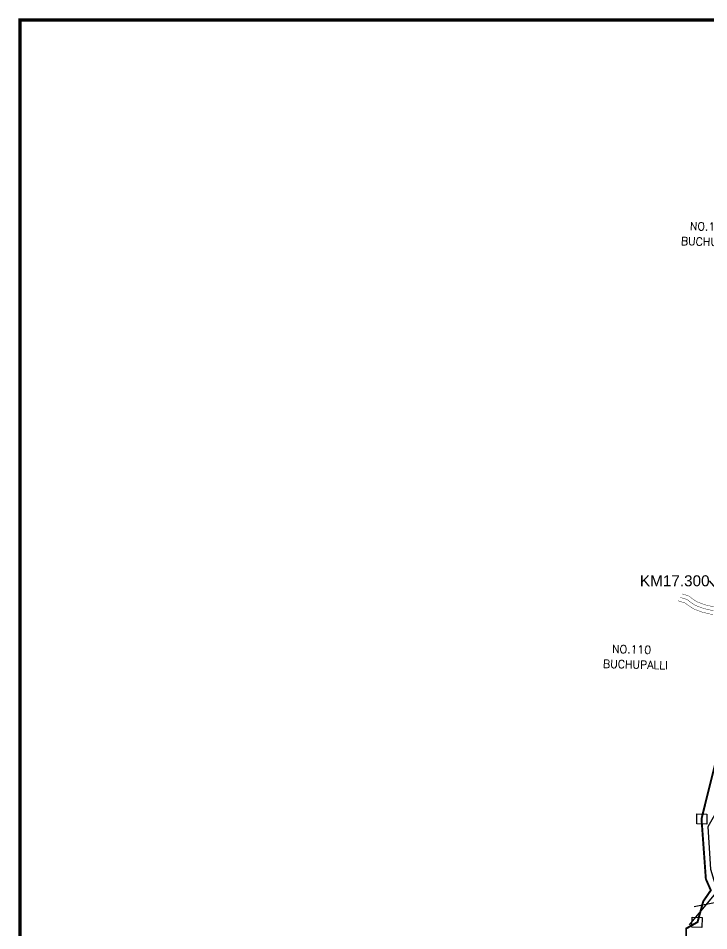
# Model space of a CAD drawing. Header units: inches. Extents: x 204541 to 241319, y 1610159 to 1619241.
# Drawn here: x 204541 to 206308, y 1616398 to 1618733 of the extents above; entities that cross this region are included whole.
import ezdxf
from ezdxf import colors
from ezdxf.entities.mleader import LeaderData, LeaderLine
from ezdxf.math import Vec2, Vec3

# ---------------------------------------------------------------- set-up
doc = ezdxf.new("R2010")
doc.units = ezdxf.units.IN
doc.header["$LTSCALE"] = 15
doc.header["$MEASUREMENT"] = 0
doc.linetypes.add('HIDDEN2', pattern=[0.1875, 0.125, -0.0625])
for name, color, linetype in [('CANAL1', 7, 'Continuous'), ('PLOT', 7, 'Continuous'), ('ROAD', 1, 'Continuous'), ('TEXT', 1, 'Continuous'), ('VILLAGE BOUNDARY', 5, 'Continuous'), ('VILLAGE BOUNDARY STONES', 1, 'Continuous'), ('VILLAGE BOUNDRY', 5, 'Continuous'), ('VILLAGE STONES', 240, 'Continuous')]:
    doc.layers.add(name, color=color, linetype=linetype)
doc.styles.add('section', font='romant.shx', dxfattribs={"height": 2})
doc.styles.get("Standard").update_dxf_attribs({"font": 'arial.ttf'})

msp = doc.modelspace()

# ---------------------------------------------------------------- linework, layer by layer
at = {"layer": 'CANAL1', "color": 200, "const_width": 1}
for points in [[(206229.5, 1617242.3), (206232.1, 1617240.8), (206243.8, 1617237.5), (206247.4, 1617236.1), (206256.8, 1617229), (206269.8, 1617220.9), (206291.7, 1617212.6), (206318.9, 1617206.3)], [(206240, 1617259.4), (206250, 1617256.5), (206257.2, 1617253.9), (206268.2, 1617245.4), (206278.7, 1617238.9), (206297.6, 1617231.8), (206320.9, 1617226.3)]]:
    msp.add_lwpolyline(points, dxfattribs=at)
at = {"layer": 'CANAL1', "color": 1, "linetype": 'HIDDEN2', "ltscale": 4, "const_width": 1}
msp.add_lwpolyline([(206234.8, 1617250.8), (206236, 1617250.1), (206246.9, 1617247), (206252.3, 1617245), (206262.5, 1617237.2), (206274.2, 1617229.9), (206294.7, 1617222.2), (206319.9, 1617216.3)], dxfattribs=at)
at = {"layer": 'PLOT'}
msp.add_lwpolyline([(206331.1, 1616470.6), (206270.3, 1616459)], dxfattribs=at)
at = {"layer": 'ROAD'}
msp.add_lwpolyline([(206581.1, 1617874.6), (206559.6, 1617617.9), (206513.8, 1617424.4), (206482.1, 1617359.2), (206441.6, 1617274.1), (206419.9, 1617249), (206425.5, 1617053.4), (206419.8, 1617005), (206404.2, 1616964.1), (206360.2, 1616847.1), (206346.1, 1616794.3), (206335.1, 1616715.4), (206305.5, 1616663.9), (206312.1, 1616554.8), (206329.1, 1616498.6), (206257.5, 1616412.4)], dxfattribs=at)
at = {"layer": 'VILLAGE BOUNDARY', "const_width": 5}
msp.add_lwpolyline([(206249.8, 1616374.4), (206249.8, 1616403.1), (206278.9, 1616419.7), (206293.5, 1616472.8), (206312.9, 1616501), (206300.2, 1616530), (206289.1, 1616684.1), (206337.8, 1616880.1), (206385.7, 1617019.1), (206377.8, 1617078.6), (206381.9, 1617258.5), (206417.9, 1617341.1), (206450.3, 1617412.4), (206456.8, 1617434.9), (206445.4, 1617489), (206480, 1617625.6), (206520.4, 1617779.2), (206586.3, 1617858.4), (206598.3, 1617965)], dxfattribs=at)
at = {"layer": 'VILLAGE BOUNDARY STONES'}
for points in [[(206277.4, 1616696.4), (206303, 1616695.8), (206302.4, 1616670.2), (206276.8, 1616670.8)], [(206265, 1616432.1), (206290.7, 1616431.5), (206290.1, 1616405.9), (206264.4, 1616406.5)]]:
    msp.add_lwpolyline(points, close=True, dxfattribs=at)
at = {"layer": 'VILLAGE BOUNDRY', "const_width": 9}
msp.add_lwpolyline([(204545.7, 1618728.4), (209732.2, 1618728.4), (209732.2, 1610481.2), (204545.7, 1610481.2)], close=True, dxfattribs=at)

# ---------------------------------------------------------------- texts
at = {"layer": 'TEXT', "style": 'section'}
for s, p in [('NO.110', (206259.1, 1618190.7)), ('BUCHUPALLI', (206236.1, 1618152.5)), ('NO.110', (206060, 1617108.7)), ('BUCHUPALLI', (206036.9, 1617070.5))]:
    msp.add_text(s, height=20.48, rotation=358.6654, dxfattribs=at).set_placement(p)

# ---------------------------------------------------------------- leaders
at = {"layer": 'VILLAGE STONES', "color": 1}
ml = msp.add_multileader_mtext('Standard', dxfattribs=at)
ml.set_content('KM17.300', color=1)
ml.set_leader_properties()
ml.build(insert=Vec2(0, 0))
ml.multileader.update_dxf_attribs({"dogleg_length": 0.36, "arrow_head_size": 40})
ctx = ml.context
ctx.base_point, ctx.char_height, ctx.arrow_head_size, ctx.landing_gap_size, ctx.plane_origin = Vec3(206136.1, 1617293), 28, 40, 0.09, Vec3(206209.9, 1617908.7)
ctx.text_align_type = 2
notes = []
notes.append((ctx, [(1, (1, 1, 0), (206309.8, 1617293), (-1, 0), 1.396927018504357e-11, [(0, [(206380.8, 1617211)], 0, [])])]))
ctx.mtext.insert, ctx.mtext.alignment, ctx.mtext.flow_direction = Vec3(206309.7, 1617307.2), 3, 5
for ctx, leaders in notes:
    for number, flags, end, landing, length, lines in leaders:
        leader = LeaderData()
        leader.index, (leader.has_last_leader_line, leader.has_dogleg_vector, leader.attachment_direction) = number, flags
        leader.last_leader_point, leader.dogleg_vector, leader.dogleg_length = Vec3(end), Vec3(landing), length
        for number, points, colour, breaks in lines:
            line = LeaderLine()
            line.index, line.vertices, line.color, line.breaks = number, Vec3.list(points), colors.encode_raw_color(colour), breaks
            leader.lines.append(line)
        ctx.leaders.append(leader)

doc.saveas('drawing.dxf')
